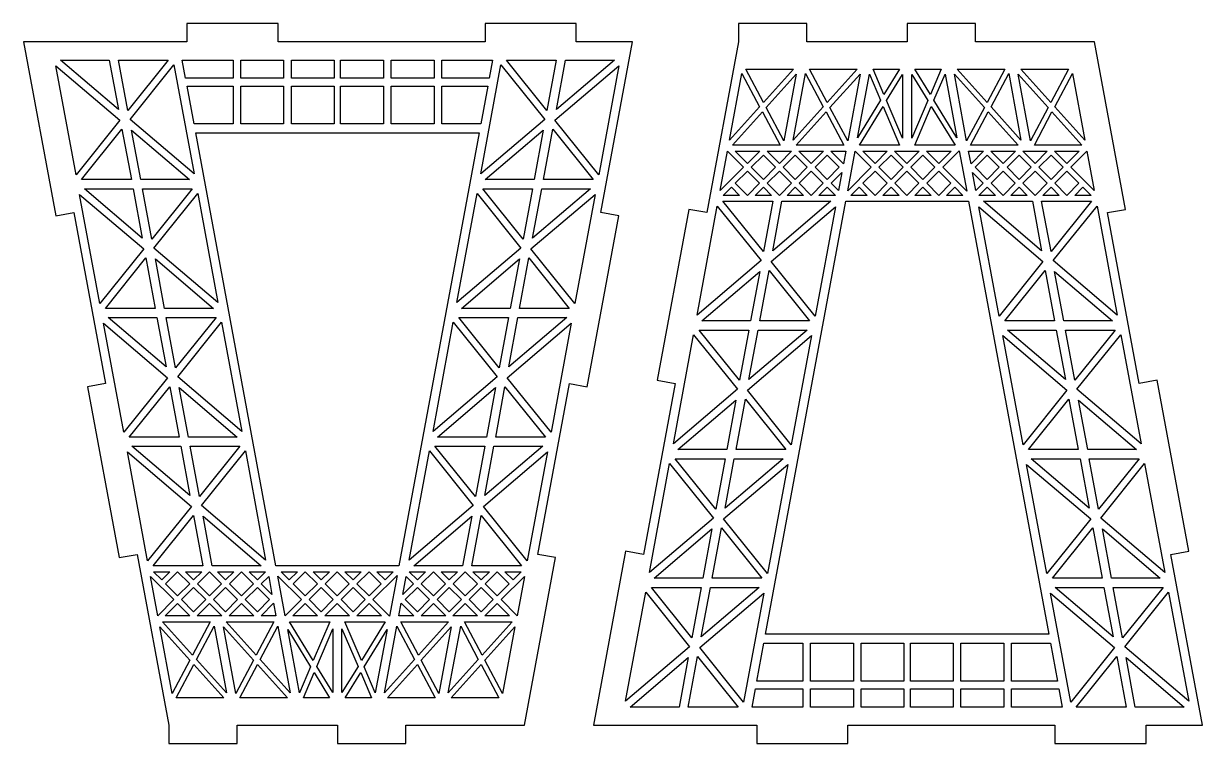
# Model space of a CAD drawing. Extents: x 287 to 1049, y 34 to 223.
# Drawn here: x 778 to 921.6, y 128.6 to 216.3 of the extents above; entities that cross this region are included whole.
import ezdxf

# ---------------------------------------------------------------- set-up
doc = ezdxf.new("R2010")
doc.units = 0
doc.header["$MEASUREMENT"] = 0
doc.layers.add('CYAN', color=4, linetype='CONTINUOUS')

msp = doc.modelspace()

# ---------------------------------------------------------------- linework, layer by layer
at = {"layer": 'CYAN'}
for p, q in [((808.98, 216.34), (797.87, 216.34)), ((797.87, 216.34), (797.87, 214.11)), ((808.98, 214.11), (808.98, 216.34)), ((845.32, 216.34), (834.2, 216.34)), ((834.2, 216.34), (834.2, 214.11)), ((845.32, 214.11), (845.32, 216.34)), ((873.43, 216.34), (865.09, 216.34)), ((865.09, 216.34), (865.09, 214.11)), ((873.43, 214.11), (873.43, 216.34)), ((893.98, 216.34), (885.65, 216.34)), ((885.65, 216.34), (885.65, 214.11)), ((893.98, 214.11), (893.98, 216.34)), ((777.95, 214.11), (781.88, 192.88)), ((797.87, 214.11), (777.95, 214.11)), ((834.2, 214.11), (808.98, 214.11)), ((852.19, 214.11), (845.32, 214.11)), ((848.33, 193.28), (852.19, 214.11)), ((865.09, 214.11), (861.23, 193.28)), ((885.65, 214.11), (873.43, 214.11)), ((908.47, 214.11), (893.98, 214.11)), ((912.25, 193.68), (908.47, 214.11)), ((782.44, 211.89), (788.4, 211.89)), ((789.51, 205.86), (782.44, 211.89)), ((788.4, 211.89), (789.51, 205.86)), ((789.52, 211.89), (795.59, 211.89)), ((790.66, 205.75), (789.52, 211.89)), ((795.59, 211.89), (790.66, 205.75)), ((790.93, 204.65), (796.27, 211.31)), ((796.27, 211.31), (798.73, 198)), ((797.3, 211.89), (803.48, 211.89)), ((797.7, 209.67), (797.3, 211.89)), ((803.48, 211.89), (803.48, 209.67)), ((804.43, 209.67), (804.43, 211.89)), ((804.43, 211.89), (809.65, 211.89)), ((809.65, 211.89), (809.65, 209.67)), ((810.59, 209.67), (810.59, 211.89)), ((810.59, 211.89), (815.82, 211.89)), ((815.82, 211.89), (815.82, 209.67)), ((816.59, 209.67), (816.59, 211.89)), ((816.59, 211.89), (821.82, 211.89)), ((821.82, 211.89), (821.82, 209.67)), ((822.76, 209.67), (822.76, 211.89)), ((822.76, 211.89), (827.98, 211.89)), ((827.98, 211.89), (827.98, 209.67)), ((828.93, 209.67), (828.93, 211.89)), ((828.93, 211.89), (835.11, 211.89)), ((833.68, 198), (836.13, 211.31)), ((835.11, 211.89), (834.7, 209.67)), ((836.13, 211.31), (841.48, 204.65)), ((836.82, 211.89), (842.88, 211.89)), ((841.75, 205.75), (836.82, 211.89)), ((842.88, 211.89), (841.75, 205.75)), ((849.97, 211.89), (842.9, 205.86)), ((842.9, 205.86), (844.01, 211.89)), ((844.01, 211.89), (849.97, 211.89)), ((781.88, 211.2), (789.69, 204.54)), ((784.36, 197.89), (781.88, 211.2)), ((842.72, 204.54), (850.52, 211.2)), ((850.52, 211.2), (848.05, 197.89)), ((864.01, 202.13), (865.51, 210.25)), ((865.51, 210.25), (867.66, 206.2)), ((868.13, 206.72), (865.98, 210.78)), ((865.98, 210.78), (871.8, 210.78)), ((871.8, 210.78), (868.13, 206.72)), ((868.47, 206.09), (872.13, 210.15)), ((872.13, 210.15), (870.62, 202.03)), ((871.77, 202.13), (873.27, 210.25)), ((873.27, 210.25), (875.43, 206.2)), ((875.9, 206.72), (873.75, 210.78)), ((873.75, 210.78), (879.57, 210.78)), ((879.57, 210.78), (875.9, 206.72)), ((876.23, 206.09), (879.9, 210.15)), ((879.9, 210.15), (878.4, 202.03)), ((879.59, 202.42), (881.04, 210.18)), ((881.04, 210.18), (882.38, 207)), ((882.82, 207.7), (881.51, 210.78)), ((881.51, 210.78), (884.7, 210.78)), ((884.7, 210.78), (882.82, 207.7)), ((883.13, 206.95), (885.09, 210.14)), ((885.09, 210.14), (885.09, 202.35)), ((886.2, 210.14), (888.16, 206.95)), ((886.2, 202.35), (886.2, 210.14)), ((888.48, 207.7), (886.59, 210.78)), ((886.59, 210.78), (889.79, 210.78)), ((889.79, 210.78), (888.48, 207.7)), ((888.91, 207), (890.26, 210.18)), ((890.26, 210.18), (891.7, 202.42)), ((891.4, 210.15), (895.07, 206.09)), ((892.9, 202.03), (891.4, 210.15)), ((895.4, 206.72), (891.73, 210.78)), ((891.73, 210.78), (897.55, 210.78)), ((897.55, 210.78), (895.4, 206.72)), ((895.87, 206.2), (898.02, 210.25)), ((898.02, 210.25), (899.52, 202.13)), ((899.16, 210.15), (902.83, 206.09)), ((900.68, 202.03), (899.16, 210.15)), ((903.16, 206.72), (899.5, 210.78)), ((899.5, 210.78), (905.32, 210.78)), ((905.32, 210.78), (903.16, 206.72)), ((903.63, 206.2), (905.79, 210.25)), ((905.79, 210.25), (907.29, 202.13)), ((803.48, 209.67), (797.7, 209.67)), ((797.88, 208.72), (803.48, 208.72)), ((798.73, 204.11), (797.88, 208.72)), ((803.48, 208.72), (803.48, 204.11)), ((809.65, 209.67), (804.43, 209.67)), ((804.43, 204.11), (804.43, 208.72)), ((804.43, 208.72), (809.65, 208.72)), ((809.65, 208.72), (809.65, 204.11)), ((815.82, 209.67), (810.59, 209.67)), ((810.59, 208.72), (815.82, 208.72)), ((810.59, 204.11), (810.59, 208.72)), ((815.82, 208.72), (815.82, 204.11)), ((821.82, 209.67), (816.59, 209.67)), ((816.59, 208.72), (821.82, 208.72)), ((816.59, 204.11), (816.59, 208.72)), ((821.82, 208.72), (821.82, 204.11)), ((827.98, 209.67), (822.76, 209.67)), ((822.76, 208.72), (827.98, 208.72)), ((822.76, 204.11), (822.76, 208.72)), ((827.98, 208.72), (827.98, 204.11)), ((834.7, 209.67), (828.93, 209.67)), ((828.93, 208.72), (834.52, 208.72)), ((828.93, 204.11), (828.93, 208.72)), ((834.52, 208.72), (833.68, 204.11)), ((882.38, 207), (879.59, 202.42)), ((885.09, 202.35), (883.13, 206.95)), ((888.16, 206.95), (886.2, 202.35)), ((891.7, 202.42), (888.91, 207)), ((867.66, 206.2), (864.01, 202.13)), ((864.34, 201.5), (868, 205.56)), ((868, 205.56), (870.15, 201.5)), ((870.62, 202.03), (868.47, 206.09)), ((875.43, 206.2), (871.77, 202.13)), ((872.11, 201.5), (875.76, 205.56)), ((875.76, 205.56), (877.91, 201.5)), ((878.4, 202.03), (876.23, 206.09)), ((879.82, 201.5), (882.72, 206.24)), ((882.72, 206.24), (884.73, 201.5)), ((886.57, 201.5), (888.58, 206.24)), ((888.58, 206.24), (891.48, 201.5)), ((895.07, 206.09), (892.9, 202.03)), ((893.38, 201.5), (895.54, 205.56)), ((895.54, 205.56), (899.19, 201.5)), ((899.52, 202.13), (895.87, 206.2)), ((902.83, 206.09), (900.68, 202.03)), ((901.15, 201.5), (903.3, 205.56)), ((903.3, 205.56), (906.95, 201.5)), ((907.29, 202.13), (903.63, 206.2)), ((789.69, 204.54), (784.36, 197.89)), ((798.73, 198), (790.93, 204.65)), ((803.48, 204.11), (798.73, 204.11)), ((809.65, 204.11), (804.43, 204.11)), ((815.82, 204.11), (810.59, 204.11)), ((821.82, 204.11), (816.59, 204.11)), ((827.98, 204.11), (822.76, 204.11)), ((833.68, 204.11), (828.93, 204.11)), ((841.48, 204.65), (833.68, 198)), ((848.05, 197.89), (842.72, 204.54)), ((785.02, 197.31), (789.95, 203.45)), ((789.95, 203.45), (791.09, 197.31)), ((792.23, 197.31), (791.11, 203.34)), ((791.11, 203.34), (798.18, 197.31)), ((798.94, 203), (833.47, 203)), ((808.72, 150.22), (798.94, 203)), ((833.47, 203), (823.69, 150.22)), ((834.23, 197.31), (841.3, 203.34)), ((841.3, 203.34), (840.18, 197.31)), ((841.32, 197.31), (842.45, 203.45)), ((842.45, 203.45), (847.38, 197.31)), ((870.15, 201.5), (864.34, 201.5)), ((877.91, 201.5), (872.11, 201.5)), ((884.73, 201.5), (879.82, 201.5)), ((891.48, 201.5), (886.57, 201.5)), ((899.19, 201.5), (893.38, 201.5)), ((906.95, 201.5), (901.15, 201.5)), ((862.86, 195.97), (863.75, 200.77)), ((863.75, 200.77), (865.7, 198.81)), ((866.18, 199.28), (864.68, 200.78)), ((864.68, 200.78), (867.68, 200.78)), ((867.68, 200.78), (866.18, 199.28)), ((866.65, 198.81), (868.12, 200.28)), ((868.12, 200.28), (869.59, 198.81)), ((868.57, 200.78), (871.57, 200.78)), ((870.07, 199.28), (868.57, 200.78)), ((871.57, 200.78), (870.07, 199.28)), ((870.54, 198.81), (872.01, 200.28)), ((872.01, 200.28), (873.48, 198.81)), ((873.95, 199.28), (872.45, 200.78)), ((872.45, 200.78), (875.45, 200.78)), ((875.45, 200.78), (873.95, 199.28)), ((874.43, 198.81), (875.9, 200.28)), ((875.9, 200.28), (877.37, 198.81)), ((877.87, 199.24), (876.34, 200.78)), ((876.34, 200.78), (878.16, 200.78)), ((878.16, 200.78), (877.87, 199.24)), ((878.4, 195.95), (879.29, 200.78)), ((879.29, 200.78), (881.26, 198.81)), ((881.73, 199.28), (880.23, 200.78)), ((880.23, 200.78), (883.23, 200.78)), ((883.23, 200.78), (881.73, 199.28)), ((882.2, 198.81), (883.68, 200.28)), ((883.68, 200.28), (885.15, 198.81)), ((885.62, 199.28), (884.12, 200.78)), ((884.12, 200.78), (887.12, 200.78)), ((887.12, 200.78), (885.62, 199.28)), ((886.09, 198.81), (887.57, 200.28)), ((887.57, 200.28), (889.04, 198.81)), ((889.51, 199.28), (888.01, 200.78)), ((888.01, 200.78), (891.01, 200.78)), ((891.01, 200.78), (889.51, 199.28)), ((889.98, 198.81), (892, 200.82)), ((892, 200.82), (892.91, 195.88)), ((893.43, 199.24), (893.13, 200.78)), ((893.13, 200.78), (894.95, 200.78)), ((894.95, 200.78), (893.43, 199.24)), ((893.93, 198.81), (895.4, 200.28)), ((895.4, 200.28), (896.87, 198.81)), ((897.34, 199.28), (895.84, 200.78)), ((895.84, 200.78), (898.84, 200.78)), ((898.84, 200.78), (897.34, 199.28)), ((897.82, 198.81), (899.29, 200.28)), ((899.29, 200.28), (900.76, 198.81)), ((901.23, 199.28), (899.73, 200.78)), ((899.73, 200.78), (902.73, 200.78)), ((902.73, 200.78), (901.23, 199.28)), ((901.7, 198.81), (903.18, 200.28)), ((903.18, 200.28), (904.65, 198.81)), ((905.12, 199.28), (903.62, 200.78)), ((903.62, 200.78), (906.62, 200.78)), ((906.62, 200.78), (905.12, 199.28)), ((905.59, 198.81), (907.55, 200.77)), ((907.55, 200.77), (908.44, 195.97)), ((865.7, 198.81), (862.86, 195.97)), ((864.7, 196.86), (866.18, 198.34)), ((866.18, 198.34), (867.65, 196.86)), ((868.12, 197.34), (866.65, 198.81)), ((869.59, 198.81), (868.12, 197.34)), ((868.59, 196.86), (870.07, 198.34)), ((870.07, 198.34), (871.54, 196.86)), ((872.01, 197.34), (870.54, 198.81)), ((873.48, 198.81), (872.01, 197.34)), ((872.48, 196.86), (873.95, 198.34)), ((873.95, 198.34), (875.43, 196.86)), ((875.9, 197.34), (874.43, 198.81)), ((877.37, 198.81), (875.9, 197.34)), ((881.26, 198.81), (878.4, 195.95)), ((880.26, 196.86), (881.73, 198.34)), ((881.73, 198.34), (883.2, 196.86)), ((883.68, 197.34), (882.2, 198.81)), ((885.15, 198.81), (883.68, 197.34)), ((884.15, 196.86), (885.62, 198.34)), ((885.62, 198.34), (887.09, 196.86)), ((887.57, 197.34), (886.09, 198.81)), ((889.04, 198.81), (887.57, 197.34)), ((888.04, 196.86), (889.51, 198.34)), ((889.51, 198.34), (890.98, 196.86)), ((892.91, 195.88), (889.98, 198.81)), ((895.4, 197.34), (893.93, 198.81)), ((896.87, 198.81), (895.4, 197.34)), ((895.87, 196.86), (897.34, 198.34)), ((897.34, 198.34), (898.82, 196.86)), ((899.29, 197.34), (897.82, 198.81)), ((900.76, 198.81), (899.29, 197.34)), ((899.76, 196.86), (901.23, 198.34)), ((901.23, 198.34), (902.7, 196.86)), ((903.18, 197.34), (901.7, 198.81)), ((904.65, 198.81), (903.18, 197.34)), ((903.65, 196.86), (905.12, 198.34)), ((905.12, 198.34), (906.59, 196.86)), ((908.44, 195.97), (905.59, 198.81)), ((791.09, 197.31), (785.02, 197.31)), ((798.18, 197.31), (792.23, 197.31)), ((840.18, 197.31), (834.23, 197.31)), ((847.38, 197.31), (841.32, 197.31)), ((866.18, 195.39), (864.7, 196.86)), ((867.65, 196.86), (866.18, 195.39)), ((870.07, 195.39), (868.59, 196.86)), ((871.54, 196.86), (870.07, 195.39)), ((873.95, 195.39), (872.48, 196.86)), ((875.43, 196.86), (873.95, 195.39)), ((876.37, 196.86), (877.68, 198.17)), ((877.27, 195.96), (876.37, 196.86)), ((877.68, 198.17), (877.27, 195.96)), ((881.73, 195.39), (880.26, 196.86)), ((883.2, 196.86), (881.73, 195.39)), ((885.62, 195.39), (884.15, 196.86)), ((887.09, 196.86), (885.62, 195.39)), ((889.51, 195.39), (888.04, 196.86)), ((890.98, 196.86), (889.51, 195.39)), ((894.02, 195.96), (893.62, 198.17)), ((893.62, 198.17), (894.93, 196.86)), ((894.93, 196.86), (894.02, 195.96)), ((897.34, 195.39), (895.87, 196.86)), ((898.82, 196.86), (897.34, 195.39)), ((901.23, 195.39), (899.76, 196.86)), ((902.7, 196.86), (901.23, 195.39)), ((905.12, 195.39), (903.65, 196.86)), ((906.59, 196.86), (905.12, 195.39)), ((787.26, 182.2), (784.79, 195.5)), ((784.79, 195.5), (792.61, 188.85)), ((792.41, 190.17), (785.36, 196.2)), ((785.36, 196.2), (791.3, 196.2)), ((791.3, 196.2), (792.41, 190.17)), ((793.57, 190.06), (792.44, 196.2)), ((792.44, 196.2), (798.5, 196.2)), ((798.5, 196.2), (793.57, 190.06)), ((793.83, 188.96), (799.18, 195.61)), ((799.18, 195.61), (801.65, 182.31)), ((830.76, 182.31), (833.23, 195.61)), ((833.23, 195.61), (838.58, 188.96)), ((838.84, 190.06), (833.91, 196.2)), ((833.91, 196.2), (839.97, 196.2)), ((839.97, 196.2), (838.84, 190.06)), ((839.8, 188.85), (847.62, 195.5)), ((847.05, 196.2), (840, 190.17)), ((840, 190.17), (841.11, 196.2)), ((841.11, 196.2), (847.05, 196.2)), ((847.62, 195.5), (845.15, 182.2)), ((863.23, 195.39), (864.23, 196.39)), ((864.23, 196.39), (865.23, 195.39)), ((867.12, 195.39), (868.12, 196.39)), ((868.12, 196.39), (869.12, 195.39)), ((871.01, 195.39), (872.01, 196.39)), ((872.01, 196.39), (873.01, 195.39)), ((874.9, 195.39), (875.9, 196.39)), ((875.9, 196.39), (876.9, 195.39)), ((878.79, 195.39), (879.79, 196.39)), ((879.79, 196.39), (880.79, 195.39)), ((882.68, 195.39), (883.68, 196.39)), ((883.68, 196.39), (884.68, 195.39)), ((886.57, 195.39), (887.57, 196.39)), ((887.57, 196.39), (888.57, 195.39)), ((890.45, 195.39), (891.45, 196.39)), ((891.45, 196.39), (892.45, 195.39)), ((894.4, 195.39), (895.4, 196.39)), ((895.4, 196.39), (896.4, 195.39)), ((898.29, 195.39), (899.29, 196.39)), ((899.29, 196.39), (900.29, 195.39)), ((902.18, 195.39), (903.18, 196.39)), ((903.18, 196.39), (904.18, 195.39)), ((906.07, 195.39), (907.07, 196.39)), ((907.07, 196.39), (908.07, 195.39)), ((860.05, 180.78), (862.51, 194.09)), ((862.51, 194.09), (867.86, 187.43)), ((868.12, 188.53), (863.19, 194.67)), ((863.19, 194.67), (869.26, 194.67)), ((865.23, 195.39), (863.23, 195.39)), ((869.12, 195.39), (867.12, 195.39)), ((869.26, 194.67), (868.12, 188.53)), ((868.38, 141.89), (878.16, 194.67)), ((869.09, 187.32), (876.9, 193.97)), ((876.34, 194.67), (869.27, 188.64)), ((869.27, 188.64), (870.38, 194.67)), ((870.38, 194.67), (876.34, 194.67)), ((873.01, 195.39), (871.01, 195.39)), ((876.9, 193.97), (874.44, 180.67)), ((876.9, 195.39), (874.9, 195.39)), ((878.16, 194.67), (893.13, 194.67)), ((880.79, 195.39), (878.79, 195.39)), ((884.68, 195.39), (882.68, 195.39)), ((888.57, 195.39), (886.57, 195.39)), ((892.45, 195.39), (890.45, 195.39)), ((893.13, 194.67), (902.91, 141.89)), ((896.4, 195.39), (894.4, 195.39)), ((896.86, 180.67), (894.4, 193.97)), ((894.4, 193.97), (902.2, 187.32)), ((902.02, 188.64), (894.95, 194.67)), ((894.95, 194.67), (900.91, 194.67)), ((900.29, 195.39), (898.29, 195.39)), ((900.91, 194.67), (902.02, 188.64)), ((903.18, 188.53), (902.04, 194.67)), ((902.04, 194.67), (908.11, 194.67)), ((904.18, 195.39), (902.18, 195.39)), ((908.11, 194.67), (903.18, 188.53)), ((903.44, 187.43), (908.79, 194.09)), ((908.07, 195.39), (906.07, 195.39)), ((908.79, 194.09), (911.25, 180.78)), ((781.88, 192.88), (784.08, 193.28)), ((784.08, 193.28), (787.93, 172.45)), ((846.66, 172.04), (850.52, 192.88)), ((850.52, 192.88), (848.33, 193.28)), ((859.05, 193.68), (855.19, 172.85)), ((861.23, 193.28), (859.05, 193.68)), ((910.07, 193.28), (912.25, 193.68)), ((913.93, 172.45), (910.07, 193.28)), ((792.61, 188.85), (787.26, 182.2)), ((801.65, 182.31), (793.83, 188.96)), ((838.58, 188.96), (830.76, 182.31)), ((845.15, 182.2), (839.8, 188.85)), ((787.94, 181.61), (792.87, 187.75)), ((792.87, 187.75), (794.01, 181.61)), ((795.13, 181.61), (794.02, 187.64)), ((794.02, 187.64), (801.09, 181.61)), ((831.32, 181.61), (838.38, 187.64)), ((838.38, 187.64), (837.27, 181.61)), ((838.4, 181.61), (839.54, 187.75)), ((839.54, 187.75), (844.47, 181.61)), ((867.86, 187.43), (860.05, 180.78)), ((874.44, 180.67), (869.09, 187.32)), ((902.2, 187.32), (896.86, 180.67)), ((911.25, 180.78), (903.44, 187.43)), ((860.61, 180.09), (867.68, 186.11)), ((867.68, 186.11), (866.57, 180.09)), ((867.69, 180.09), (868.83, 186.22)), ((868.83, 186.22), (873.76, 180.09)), ((897.54, 180.09), (902.47, 186.22)), ((902.47, 186.22), (903.61, 180.09)), ((904.73, 180.09), (903.62, 186.11)), ((903.62, 186.11), (910.69, 180.09)), ((794.01, 181.61), (787.94, 181.61)), ((801.09, 181.61), (795.13, 181.61)), ((837.27, 181.61), (831.32, 181.61)), ((844.47, 181.61), (838.4, 181.61)), ((790.16, 166.5), (787.7, 179.81)), ((787.7, 179.81), (795.51, 173.15)), ((795.33, 174.47), (788.26, 180.5)), ((788.26, 180.5), (794.2, 180.5)), ((794.2, 180.5), (795.33, 174.47)), ((796.48, 174.36), (795.34, 180.5)), ((795.34, 180.5), (801.41, 180.5)), ((801.41, 180.5), (796.48, 174.36)), ((796.75, 173.27), (802.08, 179.92)), ((802.08, 179.92), (804.55, 166.61)), ((827.86, 166.61), (830.33, 179.92)), ((830.33, 179.92), (835.66, 173.27)), ((835.93, 174.36), (831, 180.5)), ((831, 180.5), (837.07, 180.5)), ((837.07, 180.5), (835.93, 174.36)), ((836.9, 173.15), (844.7, 179.81)), ((844.15, 180.5), (837.08, 174.47)), ((837.08, 174.47), (838.2, 180.5)), ((838.2, 180.5), (844.15, 180.5)), ((844.7, 179.81), (842.25, 166.5)), ((866.57, 180.09), (860.61, 180.09)), ((873.76, 180.09), (867.69, 180.09)), ((903.61, 180.09), (897.54, 180.09)), ((910.69, 180.09), (904.73, 180.09)), ((857.15, 165.09), (859.61, 178.39)), ((859.61, 178.39), (864.95, 171.74)), ((865.22, 172.84), (860.29, 178.97)), ((860.29, 178.97), (866.36, 178.97)), ((866.36, 178.97), (865.22, 172.84)), ((866.19, 171.63), (874, 178.28)), ((873.44, 178.97), (866.37, 172.95)), ((866.37, 172.95), (867.48, 178.97)), ((867.48, 178.97), (873.44, 178.97)), ((874, 178.28), (871.52, 164.97)), ((899.77, 164.97), (897.3, 178.28)), ((897.3, 178.28), (905.11, 171.63)), ((904.93, 172.95), (897.86, 178.97)), ((897.86, 178.97), (903.82, 178.97)), ((903.82, 178.97), (904.93, 172.95)), ((906.08, 172.84), (904.94, 178.97)), ((904.94, 178.97), (911.01, 178.97)), ((911.01, 178.97), (906.08, 172.84)), ((906.34, 171.74), (911.69, 178.39)), ((911.69, 178.39), (914.15, 165.09)), ((787.93, 172.45), (785.75, 172.04)), ((795.51, 173.15), (790.16, 166.5)), ((804.55, 166.61), (796.75, 173.27)), ((835.66, 173.27), (827.86, 166.61)), ((842.25, 166.5), (836.9, 173.15)), ((840.62, 151.61), (844.48, 172.45)), ((844.48, 172.45), (846.66, 172.04)), ((857.37, 172.45), (853.52, 151.61)), ((855.19, 172.85), (857.37, 172.45)), ((916.11, 172.85), (913.93, 172.45)), ((919.97, 152.02), (916.11, 172.85)), ((785.75, 172.04), (789.61, 151.21)), ((790.84, 165.92), (795.77, 172.06)), ((795.77, 172.06), (796.91, 165.92)), ((798.04, 165.92), (796.93, 171.95)), ((796.93, 171.95), (804, 165.92)), ((828.41, 165.92), (835.48, 171.95)), ((835.48, 171.95), (834.37, 165.92)), ((835.5, 165.92), (836.63, 172.06)), ((836.63, 172.06), (841.57, 165.92)), ((864.95, 171.74), (857.15, 165.09)), ((871.52, 164.97), (866.19, 171.63)), ((905.11, 171.63), (899.77, 164.97)), ((914.15, 165.09), (906.34, 171.74)), ((857.7, 164.39), (864.77, 170.42)), ((864.77, 170.42), (863.65, 164.39)), ((864.79, 164.39), (865.93, 170.53)), ((865.93, 170.53), (870.86, 164.39)), ((900.44, 164.39), (905.37, 170.53)), ((905.37, 170.53), (906.51, 164.39)), ((907.65, 164.39), (906.52, 170.42)), ((906.52, 170.42), (913.59, 164.39)), ((796.91, 165.92), (790.84, 165.92)), ((804, 165.92), (798.04, 165.92)), ((834.37, 165.92), (828.41, 165.92)), ((841.57, 165.92), (835.5, 165.92)), ((793.07, 150.81), (790.61, 164.11)), ((790.61, 164.11), (798.41, 157.46)), ((798.23, 158.78), (791.16, 164.81)), ((791.16, 164.81), (797.12, 164.81)), ((797.12, 164.81), (798.23, 158.78)), ((799.38, 158.67), (798.25, 164.81)), ((798.25, 164.81), (804.32, 164.81)), ((804.32, 164.81), (799.38, 158.67)), ((799.65, 157.57), (805, 164.22)), ((805, 164.22), (807.45, 150.92)), ((824.95, 150.92), (827.41, 164.22)), ((827.41, 164.22), (832.76, 157.57)), ((833.02, 158.67), (828.09, 164.81)), ((828.09, 164.81), (834.16, 164.81)), ((834.16, 164.81), (833.02, 158.67)), ((834, 157.46), (841.8, 164.11)), ((841.25, 164.81), (834.18, 158.78)), ((834.18, 158.78), (835.29, 164.81)), ((835.29, 164.81), (841.25, 164.81)), ((841.8, 164.11), (839.34, 150.81)), ((863.65, 164.39), (857.7, 164.39)), ((870.86, 164.39), (864.79, 164.39)), ((906.51, 164.39), (900.44, 164.39)), ((913.59, 164.39), (907.65, 164.39)), ((854.23, 149.39), (856.7, 162.7)), ((856.7, 162.7), (862.05, 156.04)), ((862.32, 157.14), (857.38, 163.28)), ((857.38, 163.28), (863.45, 163.28)), ((863.45, 163.28), (862.32, 157.14)), ((863.27, 155.93), (871.09, 162.59)), ((870.54, 163.28), (863.47, 157.25)), ((863.47, 157.25), (864.58, 163.28)), ((864.58, 163.28), (870.54, 163.28)), ((871.09, 162.59), (868.62, 149.28)), ((902.68, 149.28), (900.2, 162.59)), ((900.2, 162.59), (908.02, 155.93)), ((907.83, 157.25), (900.76, 163.28)), ((900.76, 163.28), (906.72, 163.28)), ((906.72, 163.28), (907.83, 157.25)), ((908.98, 157.14), (907.84, 163.28)), ((907.84, 163.28), (913.91, 163.28)), ((913.91, 163.28), (908.98, 157.14)), ((909.25, 156.04), (914.59, 162.7)), ((914.59, 162.7), (917.07, 149.39)), ((798.41, 157.46), (793.07, 150.81)), ((807.45, 150.92), (799.65, 157.57)), ((832.76, 157.57), (824.95, 150.92)), ((839.34, 150.81), (834, 157.46)), ((793.75, 150.22), (798.68, 156.36)), ((798.68, 156.36), (799.82, 150.22)), ((800.94, 150.22), (799.83, 156.25)), ((799.83, 156.25), (806.9, 150.22)), ((825.51, 150.22), (832.58, 156.25)), ((832.58, 156.25), (831.47, 150.22)), ((832.59, 150.22), (833.73, 156.36)), ((833.73, 156.36), (838.66, 150.22)), ((862.05, 156.04), (854.23, 149.39)), ((868.62, 149.28), (863.27, 155.93)), ((908.02, 155.93), (902.68, 149.28)), ((917.07, 149.39), (909.25, 156.04)), ((854.8, 148.7), (861.86, 154.72)), ((861.86, 154.72), (860.75, 148.7)), ((861.88, 148.7), (863.01, 154.84)), ((863.01, 154.84), (867.94, 148.7)), ((903.36, 148.7), (908.29, 154.84)), ((908.29, 154.84), (909.41, 148.7)), ((910.55, 148.7), (909.44, 154.72)), ((909.44, 154.72), (916.5, 148.7)), ((789.61, 151.21), (791.79, 151.61)), ((791.79, 151.61), (795.65, 130.78)), ((839.02, 130.78), (842.8, 151.21)), ((842.8, 151.21), (840.62, 151.61)), ((851.33, 152.02), (847.4, 130.78)), ((853.52, 151.61), (851.33, 152.02)), ((917.77, 151.61), (919.97, 152.02)), ((921.63, 130.78), (917.77, 151.61)), ((799.82, 150.22), (793.75, 150.22)), ((794.79, 148.5), (793.79, 149.5)), ((793.79, 149.5), (795.79, 149.5)), ((795.79, 149.5), (794.79, 148.5)), ((795.26, 148.03), (796.73, 149.5)), ((796.73, 149.5), (798.2, 148.03)), ((798.68, 148.5), (797.68, 149.5)), ((797.68, 149.5), (799.68, 149.5)), ((799.68, 149.5), (798.68, 148.5)), ((799.15, 148.03), (800.62, 149.5)), ((800.62, 149.5), (802.09, 148.03)), ((806.9, 150.22), (800.94, 150.22)), ((802.57, 148.5), (801.57, 149.5)), ((801.57, 149.5), (803.57, 149.5)), ((803.57, 149.5), (802.57, 148.5)), ((803.04, 148.03), (804.51, 149.5)), ((804.51, 149.5), (805.98, 148.03)), ((806.45, 148.5), (805.45, 149.5)), ((805.45, 149.5), (807.45, 149.5)), ((807.45, 149.5), (806.45, 148.5)), ((823.69, 150.22), (808.72, 150.22)), ((810.34, 148.5), (809.34, 149.5)), ((809.34, 149.5), (811.34, 149.5)), ((811.34, 149.5), (810.34, 148.5)), ((810.82, 148.03), (812.29, 149.5)), ((812.29, 149.5), (813.76, 148.03)), ((814.23, 148.5), (813.23, 149.5)), ((813.23, 149.5), (815.23, 149.5)), ((815.23, 149.5), (814.23, 148.5)), ((814.7, 148.03), (816.18, 149.5)), ((816.18, 149.5), (817.65, 148.03)), ((818.12, 148.5), (817.12, 149.5)), ((817.12, 149.5), (819.12, 149.5)), ((819.12, 149.5), (818.12, 148.5)), ((818.59, 148.03), (820.07, 149.5)), ((820.07, 149.5), (821.54, 148.03)), ((822.01, 148.5), (821.01, 149.5)), ((821.01, 149.5), (823.01, 149.5)), ((823.01, 149.5), (822.01, 148.5)), ((825.95, 148.5), (824.95, 149.5)), ((824.95, 149.5), (826.95, 149.5)), ((831.47, 150.22), (825.51, 150.22)), ((826.95, 149.5), (825.95, 148.5)), ((826.43, 148.03), (827.9, 149.5)), ((827.9, 149.5), (829.37, 148.03)), ((829.84, 148.5), (828.84, 149.5)), ((828.84, 149.5), (830.84, 149.5)), ((830.84, 149.5), (829.84, 148.5)), ((830.32, 148.03), (831.79, 149.5)), ((831.79, 149.5), (833.26, 148.03)), ((838.66, 150.22), (832.59, 150.22)), ((832.73, 149.5), (834.73, 149.5)), ((833.73, 148.5), (832.73, 149.5)), ((834.73, 149.5), (833.73, 148.5)), ((834.2, 148.03), (835.68, 149.5)), ((835.68, 149.5), (837.15, 148.03)), ((837.62, 148.5), (836.62, 149.5)), ((836.62, 149.5), (838.62, 149.5)), ((838.62, 149.5), (837.62, 148.5)), ((794.3, 144.13), (793.41, 148.92)), ((793.41, 148.92), (796.26, 146.09)), ((796.73, 146.56), (795.26, 148.03)), ((798.2, 148.03), (796.73, 146.56)), ((800.62, 146.56), (799.15, 148.03)), ((802.09, 148.03), (800.62, 146.56)), ((804.51, 146.56), (803.04, 148.03)), ((805.98, 148.03), (804.51, 146.56)), ((806.93, 148.03), (807.83, 148.93)), ((808.23, 146.72), (806.93, 148.03)), ((807.83, 148.93), (808.23, 146.72)), ((809.84, 144.11), (808.95, 148.95)), ((808.95, 148.95), (811.82, 146.09)), ((812.29, 146.56), (810.82, 148.03)), ((813.76, 148.03), (812.29, 146.56)), ((816.18, 146.56), (814.7, 148.03)), ((817.65, 148.03), (816.18, 146.56)), ((820.07, 146.56), (818.59, 148.03)), ((821.54, 148.03), (820.07, 146.56)), ((820.54, 146.09), (823.47, 149.02)), ((823.47, 149.02), (822.55, 144.07)), ((824.18, 146.72), (824.58, 148.93)), ((825.48, 148.03), (824.18, 146.72)), ((824.58, 148.93), (825.48, 148.03)), ((827.9, 146.56), (826.43, 148.03)), ((829.37, 148.03), (827.9, 146.56)), ((831.79, 146.56), (830.32, 148.03)), ((833.26, 148.03), (831.79, 146.56)), ((835.68, 146.56), (834.2, 148.03)), ((837.15, 148.03), (835.68, 146.56)), ((836.15, 146.09), (839, 148.92)), ((839, 148.92), (838.11, 144.13)), ((860.75, 148.7), (854.8, 148.7)), ((867.94, 148.7), (861.88, 148.7)), ((909.41, 148.7), (903.36, 148.7)), ((916.5, 148.7), (910.55, 148.7)), ((797.2, 146.09), (798.68, 147.56)), ((798.68, 147.56), (800.15, 146.09)), ((801.09, 146.09), (802.57, 147.56)), ((802.57, 147.56), (804.04, 146.09)), ((804.98, 146.09), (806.45, 147.56)), ((806.45, 147.56), (807.93, 146.09)), ((812.76, 146.09), (814.23, 147.56)), ((814.23, 147.56), (815.7, 146.09)), ((816.65, 146.09), (818.12, 147.56)), ((818.12, 147.56), (819.59, 146.09)), ((824.48, 146.09), (825.95, 147.56)), ((825.95, 147.56), (827.43, 146.09)), ((828.37, 146.09), (829.84, 147.56)), ((829.84, 147.56), (831.32, 146.09)), ((832.26, 146.09), (833.73, 147.56)), ((833.73, 147.56), (835.2, 146.09)), ((851.33, 133.7), (853.8, 147)), ((853.8, 147), (859.13, 140.35)), ((859.4, 141.45), (854.47, 147.59)), ((854.47, 147.59), (860.54, 147.59)), ((860.54, 147.59), (859.4, 141.45)), ((860.37, 140.24), (868.18, 146.89)), ((867.62, 147.59), (860.55, 141.56)), ((860.55, 141.56), (861.68, 147.59)), ((861.68, 147.59), (867.62, 147.59)), ((868.18, 146.89), (865.72, 133.59)), ((905.58, 133.59), (903.12, 146.89)), ((903.12, 146.89), (910.93, 140.24)), ((910.75, 141.56), (903.68, 147.59)), ((903.68, 147.59), (909.62, 147.59)), ((909.62, 147.59), (910.75, 141.56)), ((911.9, 141.45), (910.76, 147.59)), ((910.76, 147.59), (916.83, 147.59)), ((916.83, 147.59), (911.9, 141.45)), ((912.16, 140.35), (917.5, 147)), ((917.5, 147), (919.97, 133.7)), ((796.26, 146.09), (794.3, 144.13)), ((795.23, 144.11), (796.73, 145.61)), ((796.73, 145.61), (798.23, 144.11)), ((798.68, 144.61), (797.2, 146.09)), ((800.15, 146.09), (798.68, 144.61)), ((799.12, 144.11), (800.62, 145.61)), ((800.62, 145.61), (802.12, 144.11)), ((802.57, 144.61), (801.09, 146.09)), ((804.04, 146.09), (802.57, 144.61)), ((803.01, 144.11), (804.51, 145.61)), ((804.51, 145.61), (806.01, 144.11)), ((806.45, 144.61), (804.98, 146.09)), ((807.93, 146.09), (806.45, 144.61)), ((806.9, 144.11), (808.43, 145.65)), ((808.43, 145.65), (808.72, 144.11)), ((811.82, 146.09), (809.84, 144.11)), ((810.79, 144.11), (812.29, 145.61)), ((812.29, 145.61), (813.79, 144.11)), ((814.23, 144.61), (812.76, 146.09)), ((815.7, 146.09), (814.23, 144.61)), ((814.68, 144.11), (816.18, 145.61)), ((816.18, 145.61), (817.68, 144.11)), ((818.12, 144.61), (816.65, 146.09)), ((819.59, 146.09), (818.12, 144.61)), ((818.57, 144.11), (820.07, 145.61)), ((820.07, 145.61), (821.57, 144.11)), ((822.55, 144.07), (820.54, 146.09)), ((823.69, 144.11), (823.98, 145.65)), ((823.98, 145.65), (825.51, 144.11)), ((825.95, 144.61), (824.48, 146.09)), ((827.43, 146.09), (825.95, 144.61)), ((826.4, 144.11), (827.9, 145.61)), ((827.9, 145.61), (829.4, 144.11)), ((829.84, 144.61), (828.37, 146.09)), ((831.32, 146.09), (829.84, 144.61)), ((830.29, 144.11), (831.79, 145.61)), ((831.79, 145.61), (833.29, 144.11)), ((833.73, 144.61), (832.26, 146.09)), ((835.2, 146.09), (833.73, 144.61)), ((834.18, 144.11), (835.68, 145.61)), ((835.68, 145.61), (837.18, 144.11)), ((838.11, 144.13), (836.15, 146.09)), ((798.23, 144.11), (795.23, 144.11)), ((802.12, 144.11), (799.12, 144.11)), ((806.01, 144.11), (803.01, 144.11)), ((808.72, 144.11), (806.9, 144.11)), ((813.79, 144.11), (810.79, 144.11)), ((817.68, 144.11), (814.68, 144.11)), ((821.57, 144.11), (818.57, 144.11)), ((825.51, 144.11), (823.69, 144.11)), ((829.4, 144.11), (826.4, 144.11)), ((833.29, 144.11), (830.29, 144.11)), ((837.18, 144.11), (834.18, 144.11)), ((796.07, 134.64), (794.57, 142.77)), ((794.57, 142.77), (798.22, 138.7)), ((794.9, 143.39), (800.7, 143.39)), ((798.55, 139.34), (794.9, 143.39)), ((800.7, 143.39), (798.55, 139.34)), ((799.02, 138.81), (801.18, 142.86)), ((801.18, 142.86), (802.69, 134.74)), ((802.33, 142.77), (805.98, 138.7)), ((803.83, 134.64), (802.33, 142.77)), ((806.32, 139.34), (802.66, 143.39)), ((802.66, 143.39), (808.47, 143.39)), ((808.47, 143.39), (806.32, 139.34)), ((806.79, 138.81), (808.95, 142.86)), ((808.95, 142.86), (810.45, 134.74)), ((810.15, 142.47), (812.94, 137.89)), ((811.59, 134.71), (810.15, 142.47)), ((813.27, 138.65), (810.37, 143.39)), ((810.37, 143.39), (815.29, 143.39)), ((815.29, 143.39), (813.27, 138.65)), ((813.69, 137.95), (815.65, 142.54)), ((815.65, 142.54), (815.65, 134.75)), ((816.76, 142.54), (818.72, 137.95)), ((816.76, 134.75), (816.76, 142.54)), ((819.13, 138.65), (817.12, 143.39)), ((817.12, 143.39), (822.04, 143.39)), ((822.04, 143.39), (819.13, 138.65)), ((819.47, 137.89), (822.26, 142.47)), ((822.26, 142.47), (820.82, 134.71)), ((821.95, 134.74), (823.45, 142.86)), ((823.45, 142.86), (825.62, 138.81)), ((826.09, 139.34), (823.94, 143.39)), ((823.94, 143.39), (829.75, 143.39)), ((829.75, 143.39), (826.09, 139.34)), ((826.43, 138.7), (830.08, 142.77)), ((830.08, 142.77), (828.58, 134.64)), ((829.72, 134.74), (831.23, 142.86)), ((831.23, 142.86), (833.38, 138.81)), ((833.86, 139.34), (831.7, 143.39)), ((831.7, 143.39), (837.51, 143.39)), ((837.51, 143.39), (833.86, 139.34)), ((834.19, 138.7), (837.84, 142.77)), ((837.84, 142.77), (836.34, 134.64)), ((902.91, 141.89), (868.38, 141.89)), ((859.13, 140.35), (851.33, 133.7)), ((865.72, 133.59), (860.37, 140.24)), ((867.33, 136.17), (868.18, 140.78)), ((868.18, 140.78), (872.93, 140.78)), ((872.93, 140.78), (872.93, 136.17)), ((873.87, 140.78), (879.09, 140.78)), ((873.87, 136.17), (873.87, 140.78)), ((879.09, 140.78), (879.09, 136.17)), ((880.04, 136.17), (880.04, 140.78)), ((880.04, 140.78), (885.26, 140.78)), ((885.26, 140.78), (885.26, 136.17)), ((886.04, 136.17), (886.04, 140.78)), ((886.04, 140.78), (891.26, 140.78)), ((891.26, 140.78), (891.26, 136.17)), ((892.2, 136.17), (892.2, 140.78)), ((892.2, 140.78), (897.43, 140.78)), ((897.43, 140.78), (897.43, 136.17)), ((898.37, 136.17), (898.37, 140.78)), ((898.37, 140.78), (903.12, 140.78)), ((903.12, 140.78), (903.97, 136.17)), ((910.93, 140.24), (905.58, 133.59)), ((919.97, 133.7), (912.16, 140.35)), ((798.22, 138.7), (796.07, 134.64)), ((796.54, 134.11), (798.69, 138.17)), ((798.69, 138.17), (802.36, 134.11)), ((802.69, 134.74), (799.02, 138.81)), ((805.98, 138.7), (803.83, 134.64)), ((804.3, 134.11), (806.45, 138.17)), ((806.45, 138.17), (810.12, 134.11)), ((810.45, 134.74), (806.79, 138.81)), ((815.65, 134.75), (813.69, 137.95)), ((818.72, 137.95), (816.76, 134.75)), ((825.62, 138.81), (821.95, 134.74)), ((822.29, 134.11), (825.95, 138.17)), ((825.95, 138.17), (828.11, 134.11)), ((828.58, 134.64), (826.43, 138.7)), ((833.38, 138.81), (829.72, 134.74)), ((830.05, 134.11), (833.72, 138.17)), ((833.72, 138.17), (835.87, 134.11)), ((836.34, 134.64), (834.19, 138.7)), ((851.88, 133), (858.95, 139.03)), ((858.95, 139.03), (857.84, 133)), ((858.97, 133), (860.11, 139.14)), ((860.11, 139.14), (865.04, 133)), ((906.26, 133), (911.19, 139.14)), ((911.19, 139.14), (912.33, 133)), ((913.45, 133), (912.34, 139.03)), ((912.34, 139.03), (919.41, 133)), ((812.94, 137.89), (811.59, 134.71)), ((812.07, 134.11), (813.37, 137.2)), ((813.37, 137.2), (815.26, 134.11)), ((817.15, 134.11), (819.04, 137.2)), ((819.04, 137.2), (820.34, 134.11)), ((820.82, 134.71), (819.47, 137.89)), ((866.75, 133), (867.15, 135.22)), ((867.15, 135.22), (872.93, 135.22)), ((872.93, 136.17), (867.33, 136.17)), ((872.93, 135.22), (872.93, 133)), ((879.09, 136.17), (873.87, 136.17)), ((873.87, 135.22), (879.09, 135.22)), ((873.87, 133), (873.87, 135.22)), ((879.09, 135.22), (879.09, 133)), ((885.26, 136.17), (880.04, 136.17)), ((880.04, 135.22), (885.26, 135.22)), ((880.04, 133), (880.04, 135.22)), ((885.26, 135.22), (885.26, 133)), ((891.26, 136.17), (886.04, 136.17)), ((886.04, 135.22), (891.26, 135.22)), ((886.04, 133), (886.04, 135.22)), ((891.26, 135.22), (891.26, 133)), ((897.43, 136.17), (892.2, 136.17)), ((892.2, 135.22), (897.43, 135.22)), ((892.2, 133), (892.2, 135.22)), ((897.43, 135.22), (897.43, 133)), ((903.97, 136.17), (898.37, 136.17)), ((898.37, 135.22), (904.15, 135.22)), ((898.37, 133), (898.37, 135.22)), ((904.15, 135.22), (904.55, 133)), ((802.36, 134.11), (796.54, 134.11)), ((810.12, 134.11), (804.3, 134.11)), ((815.26, 134.11), (812.07, 134.11)), ((820.34, 134.11), (817.15, 134.11)), ((828.11, 134.11), (822.29, 134.11)), ((835.87, 134.11), (830.05, 134.11)), ((857.84, 133), (851.88, 133)), ((865.04, 133), (858.97, 133)), ((872.93, 133), (866.75, 133)), ((879.09, 133), (873.87, 133)), ((885.26, 133), (880.04, 133)), ((891.26, 133), (886.04, 133)), ((897.43, 133), (892.2, 133)), ((904.55, 133), (898.37, 133)), ((912.33, 133), (906.26, 133)), ((919.41, 133), (913.45, 133)), ((795.65, 130.78), (795.65, 128.56)), ((803.98, 128.56), (803.98, 130.78)), ((803.98, 130.78), (816.2, 130.78)), ((816.2, 130.78), (816.2, 128.56)), ((824.54, 128.56), (824.54, 130.78)), ((824.54, 130.78), (839.02, 130.78)), ((847.4, 130.78), (867.32, 130.78)), ((867.32, 130.78), (867.32, 128.56)), ((878.43, 128.56), (878.43, 130.78)), ((878.43, 130.78), (903.65, 130.78)), ((903.65, 130.78), (903.65, 128.56)), ((914.76, 128.56), (914.76, 130.78)), ((914.76, 130.78), (921.63, 130.78)), ((795.65, 128.56), (803.98, 128.56)), ((816.2, 128.56), (824.54, 128.56)), ((867.32, 128.56), (878.43, 128.56)), ((903.65, 128.56), (914.76, 128.56))]:
    msp.add_line(p, q, dxfattribs=at)

doc.saveas('drawing.dxf')
